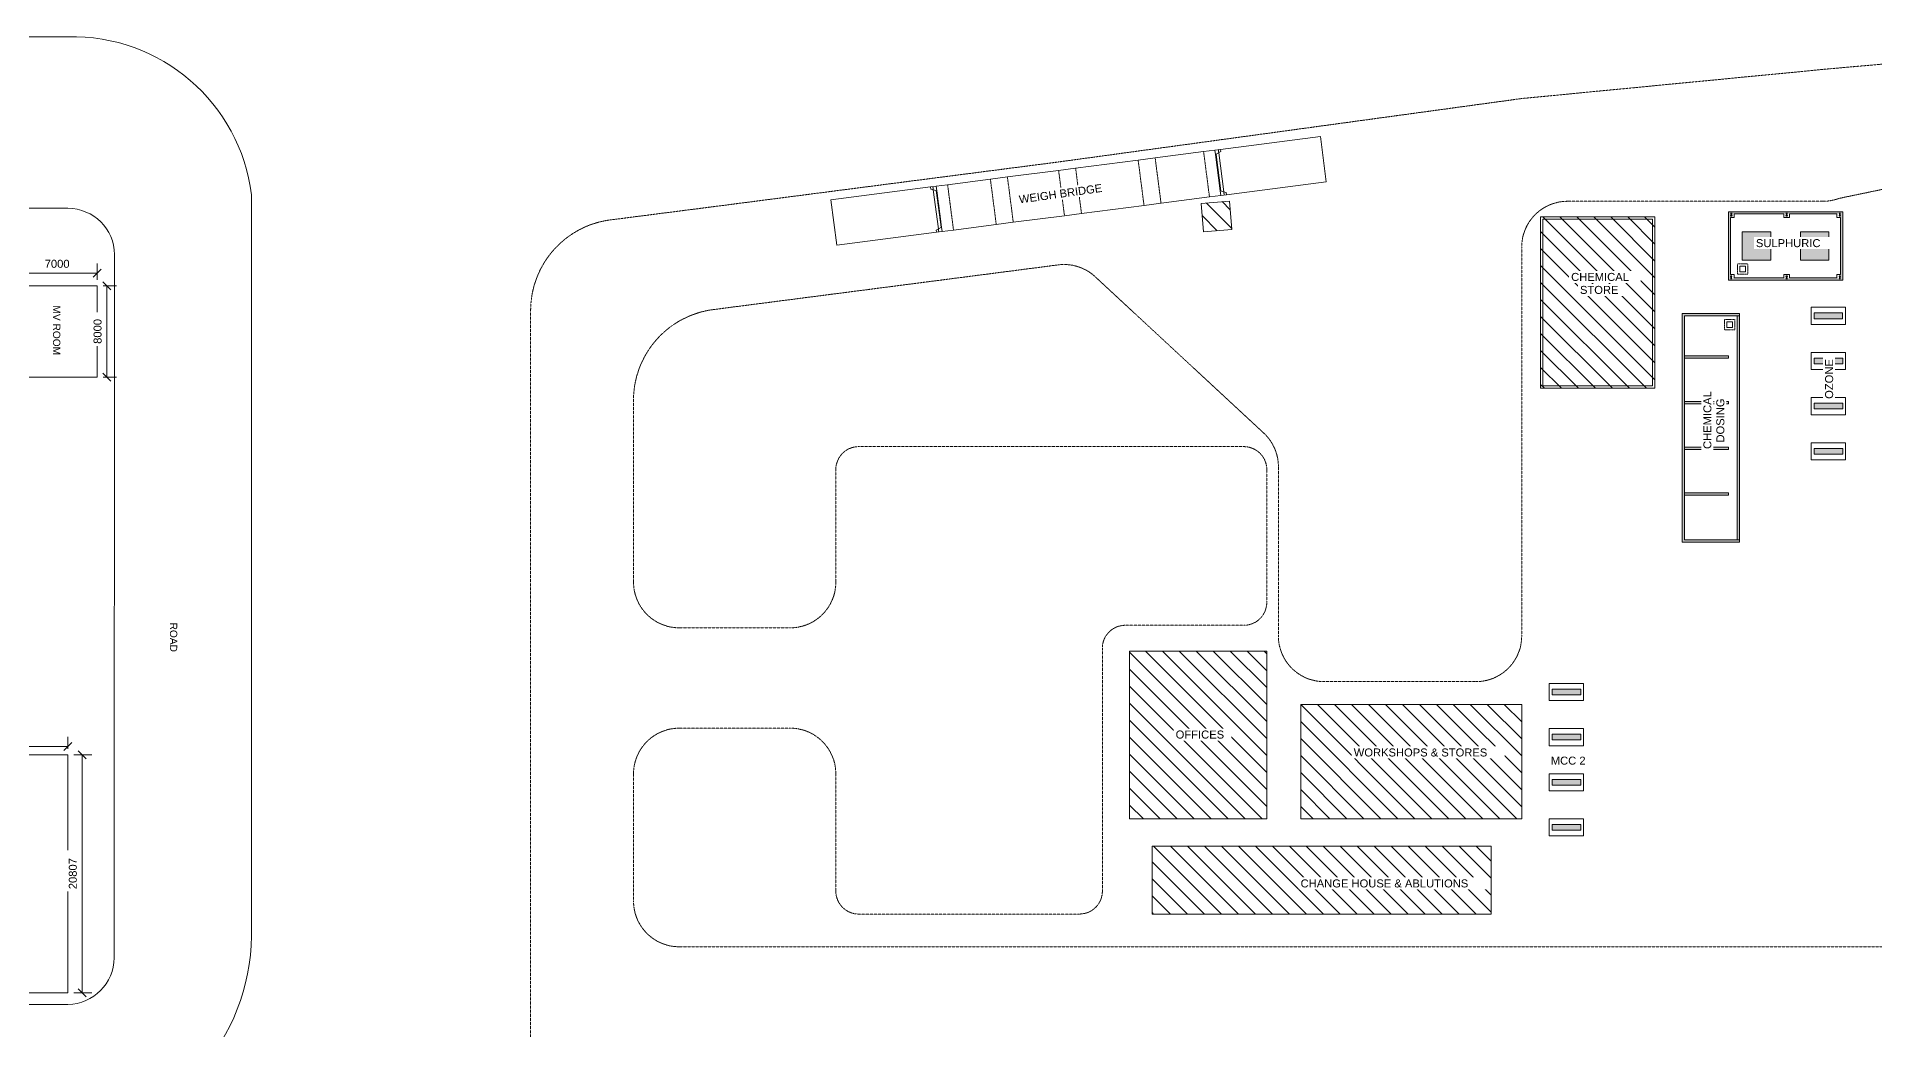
# Model space of a CAD drawing. Header units: millimetres. Extents: x 14826 to 891005, y -311366 to 56117.
# Drawn here: x 252532 to 413278, y -35741 to 51069 of the extents above; entities that cross this region are included whole.
import ezdxf

# ---------------------------------------------------------------- set-up
doc = ezdxf.new("R2010")
doc.units = ezdxf.units.MM
for name, pattern in [('Dash', [6.35, 3.175, -3.175]), ('Hidden', [7.14375, 4.7625, -2.38125]), ('IMPORT-DASHED', [0])]:
    doc.linetypes.add(name, pattern=pattern)
for name, color, linetype, lineweight in [('A-ANNO-DIMS', 7, 'Continuous', 9), ('A-ANNO-DIMS-350', 7, 'Continuous', 9), ('A-DETL-GENF', 7, 'Continuous', 9), ('A-DETL-HDLN', 7, 'Hidden', 9), ('A-DETL-MEDM', 7, 'Continuous', 18), ('A-DETL-THIN', 7, 'Continuous', 9), ('A-FLOR', 7, 'Continuous', 9), ('A-FLOR-HDLN', 7, 'Dash', 9), ('A-WALL', 7, 'Continuous', 9), ('A-WALL-HDLN', 7, 'Dash', 9), ('FUTURE', 7, 'IMPORT-DASHED', 9), ('G-ANNO-TEXT', 7, 'Continuous', 9), ('PDF3_Text', 7, 'Continuous', 9), ('S-BEAM', 7, 'Continuous', 9), ('S-BEAM-HDLN', 7, 'Dash', 9), ('S-COLS', 7, 'Continuous', 9), ('S-FNDN', 7, 'Continuous', 9), ('S-FNDN-HDLN', 7, 'Dash', 9)]:
    doc.layers.add(name, color=color, linetype=linetype, lineweight=lineweight)
doc.layers.add('LAYOUT IMPORT_dwg', color=7, linetype='Continuous', lineweight=9, true_color=0x767676)
doc.styles.add('Arial', font='arial.ttf', dxfattribs={"height": 636.361708})
doc.styles.add('Arial_3', font='arial.ttf', dxfattribs={"height": 700})
doc.dimstyles.new('Greene_Arch_tick_-_2mm', dxfattribs={"dimscale": 304.8, "dimtxt": 714.18158, "dimasz": 2.296588, "dimexe": 2.755906, "dimexo": 1.722441, "dimgap": 0.86122, "dimtad": 1, "dimdec": 0, "dimzin": 0, "dimdsep": 46, "dimtxsty": 'Arial_3', "dimblk1": 'OBLIQUE', "dimblk2": 'OBLIQUE', "dimsah": 1, "dimcen": 0.09, "dimazin": 0, "dimtfac": 1, "dimtdec": 4, "dimtix": 1, "dimtmove": 0, "dimatfit": 3, "dimfxl": 1, "dimtvp": 1, "dimtfill": 1, "dimtolj": 1, "dimtzin": 0, "dimarcsym": 2})
pattern_1 = [(135, (280913.6, 5048), (-742.462, -742.462), [])]

# ---------------------------------------------------------------- blocks, each defined once
blk = doc.blocks.new('LAYOUT IMPORT_dwg-326166-LEVEL 1')
at = {"lineweight": 9}
for p, q in [((-28842, 327399), (-93668, 327399)), ((-26933, 315379), (-88522, 315417)), ((-22851, 83899), (-22851, 311338))]:
    blk.add_line(p, q, dxfattribs=at)
at = {"lineweight": 9, "flags": 128}
for points in [[(-107491, 311338), (-107491, 292314), (-101491, 285221), (-101491, 205507), (-99656, 184637), (-97044, 157598), (-91493, 117051), (-87583, 86872), (-86429, 77880)], [(-92491, 311338), (-92491, 205507), (-88302, 185319)]]:
    blk.add_lwpolyline(points, dxfattribs=at)
blk.add_lwpolyline([(-44685, 286252), (-44685, 311338), (-23877, 311338), (-23877, 286252)], close=True, dxfattribs=at)
at = {"lineweight": 9}
for centre, radius, start, end in [((-91705, 311730), 15791, 97.14162, 181.42247), ((-29158, 308886), 18516, 8.94637, 89.02251), ((-88381, 311309), 4111, 90.98045, 179.59221), ((-26962, 311268), 4111, 0.98045, 89.59221)]:
    blk.add_arc(centre, radius, start, end, dxfattribs=at)
at = {"layer": 'FUTURE', "color": 1, "linetype": 'Continuous', "true_color": 0xff0000, "flags": 128}
blk.add_lwpolyline([(-77713, 306879), (-77713, 313879), (-85713, 313879), (-85713, 306879)], close=True, dxfattribs=at)
at = {"layer": 'PDF3_Text', "char_height": 636.4, "attachment_point": 1, "line_spacing_factor": 0.941778, "style": 'Arial'}
for s, insert, width in [('ROAD', (-56255, 320899), 3060.98), ('MV ROOM', (-83996, 310667), 5179.52)]:
    blk.add_mtext(s, dxfattribs=dict(at, insert=insert, width=width))
blk = doc.blocks.new('DIMBLOCK9-LEVEL 1')
at = {"layer": 'A-ANNO-DIMS-350', "transparency": 16777216}
for p, q in [((250805, 30392), (250805, 31232)), ((257805, 30392), (257805, 31232)), ((250805, 30392), (257805, 30392)), ((250805, 30392), (250805, 29810)), ((257805, 30392), (257805, 29810))]:
    blk.add_line(p, q, dxfattribs=at)
at = {"layer": 'A-ANNO-DIMS-350', "lineweight": 35, "transparency": 16777216}
for p, q in [((250805, 30392), (251155, 30742)), ((257805, 30392), (258155, 30742)), ((250805, 30392), (250455, 30042)), ((257805, 30392), (257455, 30042))]:
    blk.add_line(p, q, dxfattribs=at)
at = {"layer": 'A-ANNO-DIMS-350', "color": 0, "transparency": 16777216, "insert": (253228, 31563), "char_height": 700, "width": 2584.24, "attachment_point": 1, "line_spacing_factor": 0.941778, "style": 'Arial_3', "bg_fill": 3, "box_fill_scale": 1.25, "bg_fill_color": 256, "bg_fill_true_color": 13158600, "bg_fill_transparency": 0}
blk.add_mtext('7000', dxfattribs=at)
blk = doc.blocks.new('_Oblique')
at = {"color": 0, "linetype": 'ByBlock', "lineweight": -2}
blk.add_line((-0.5, -0.5), (0.5, 0.5), dxfattribs=at)
blk = doc.blocks.new('DIMBLOCK10-LEVEL 1')
at = {"layer": 'A-ANNO-DIMS-350', "lineweight": 35, "transparency": 16777216}
for p, q in [((258672, 29285), (258322, 29635)), ((258672, 29285), (259022, 28935)), ((258672, 21285), (258322, 21635)), ((258672, 21285), (259022, 20935))]:
    blk.add_line(p, q, dxfattribs=at)
at = {"layer": 'A-ANNO-DIMS-350', "transparency": 16777216}
for p, q in [((258672, 29285), (258330, 29285)), ((258672, 29285), (258672, 21285)), ((258672, 29285), (259512, 29285)), ((258672, 21285), (258330, 21285)), ((258672, 21285), (259512, 21285))]:
    blk.add_line(p, q, dxfattribs=at)
at = {"layer": 'A-ANNO-DIMS-350', "color": 0, "transparency": 16777216, "insert": (257501, 24209), "char_height": 700, "width": 2584.24, "attachment_point": 1, "rotation": 90, "line_spacing_factor": 0.941778, "style": 'Arial_3', "bg_fill": 3, "box_fill_scale": 1.25, "bg_fill_color": 256, "bg_fill_true_color": 13158600, "bg_fill_transparency": 0}
blk.add_mtext('8000', dxfattribs=at)
blk = doc.blocks.new('DIMBLOCK18-LEVEL 1')
at = {"layer": 'A-ANNO-DIMS-350', "transparency": 16777216}
for p, q in [((256505, -11743), (255789, -11743)), ((256505, -32551), (256505, -11743)), ((256505, -11743), (257345, -11743)), ((256505, -32551), (255789, -32551)), ((256505, -32551), (257345, -32551))]:
    blk.add_line(p, q, dxfattribs=at)
at = {"layer": 'A-ANNO-DIMS-350', "lineweight": 35, "transparency": 16777216}
for p, q in [((256505, -11743), (256155, -11393)), ((256505, -11743), (256855, -12093)), ((256505, -32551), (256155, -32201)), ((256505, -32551), (256855, -32901))]:
    blk.add_line(p, q, dxfattribs=at)
at = {"layer": 'A-ANNO-DIMS-350', "color": 0, "transparency": 16777216, "insert": (255334, -23493), "char_height": 700, "width": 3230.3, "attachment_point": 1, "rotation": 90, "line_spacing_factor": 0.941778, "style": 'Arial_3', "bg_fill": 3, "box_fill_scale": 1.25, "bg_fill_color": 256, "bg_fill_true_color": 13158600, "bg_fill_transparency": 0}
blk.add_mtext('20807', dxfattribs=at)
blk = doc.blocks.new('DIMBLOCK19-LEVEL 1')
at = {"layer": 'A-ANNO-DIMS-350', "lineweight": 35, "transparency": 16777216}
for p, q in [((230178, -11019), (229828, -11369)), ((230178, -11019), (230528, -10669)), ((255264, -11019), (254914, -11369)), ((255264, -11019), (255614, -10669))]:
    blk.add_line(p, q, dxfattribs=at)
at = {"layer": 'A-ANNO-DIMS-350', "transparency": 16777216}
for p, q in [((230178, -11019), (230178, -10179)), ((230178, -11019), (255264, -11019)), ((230178, -11019), (230178, -11218)), ((255264, -11019), (255264, -10179)), ((255264, -11019), (255264, -11218))]:
    blk.add_line(p, q, dxfattribs=at)
at = {"layer": 'A-ANNO-DIMS-350', "color": 0, "transparency": 16777216, "insert": (241375, -9848), "char_height": 700, "width": 3230.3, "attachment_point": 1, "line_spacing_factor": 0.941778, "style": 'Arial_3', "bg_fill": 3, "box_fill_scale": 1.25, "bg_fill_color": 256, "bg_fill_true_color": 13158600, "bg_fill_transparency": 0}
blk.add_mtext('25086', dxfattribs=at)
blk = doc.blocks.new('Equal Angle - L50X50X5-328871-LEVEL 1 Copy 1')
at = {"layer": 'S-BEAM', "linetype": 'Hidden'}
blk.add_line((-1602, 9), (1602, 9), dxfattribs=at)
at = {"layer": 'S-BEAM'}
for p, q in [((-1600, 14), (1600, 14)), ((1620, -36), (-1620, -36))]:
    blk.add_line(p, q, dxfattribs=at)
at = {"layer": 'S-BEAM-HDLN'}
for p, q in [((-1620, 14), (-1620, -36)), ((-1620, 9), (-1602, 9)), ((1602, 9), (1620, 9)), ((1620, -36), (1620, 14))]:
    blk.add_line(p, q, dxfattribs=at)
blk = doc.blocks.new('Equal Angle - L50X50X5-333344-LEVEL 1 Copy 1')
at = {"layer": 'S-BEAM'}
for p, q in [((-1600, 36), (-1600, -14)), ((-1600, 36), (1600, 36)), ((1600, -14), (1600, 36)), ((1600, -14), (-1600, -14))]:
    blk.add_line(p, q, dxfattribs=at)
at = {"layer": 'S-BEAM', "linetype": 'Hidden'}
blk.add_line((-1600, -9), (1600, -9), dxfattribs=at)
blk = doc.blocks.new('24_5 WEIGHBRIDGE_p1_rvt-1-LEVEL 1 Copy 1')
at = {"layer": 'A-FLOR'}
for p, q in [((73695, 35980), (69457, 35431)), ((61011, 34336), (56533, 33756)), ((67969, 35238), (62499, 34529)), ((55045, 33563), (51302, 33078)), ((63013, 30562), (68483, 31271)), ((69971, 31464), (74209, 32013)), ((51816, 29112), (55559, 29597)), ((57047, 29789), (61525, 30370))]:
    blk.add_line(p, q, dxfattribs=at)
at = {"layer": 'A-FLOR-HDLN'}
for p, q in [((69971, 31464), (69457, 35431)), ((73695, 35980), (74209, 32013)), ((67969, 35238), (68483, 31271)), ((51816, 29112), (51302, 33078)), ((55045, 33563), (55559, 29597)), ((57047, 29789), (56533, 33756))]:
    blk.add_line(p, q, dxfattribs=at)
at = {"layer": 'S-FNDN'}
for p, q in [((75183, 36172), (83910, 37303)), ((84424, 33336), (83910, 37303)), ((69457, 35431), (67969, 35238)), ((74687, 36108), (73695, 35980)), ((75183, 36172), (74687, 36108)), ((74687, 36108), (74738, 35712)), ((74738, 35712), (75208, 35974)), ((74738, 35712), (75149, 32538)), ((75020, 35869), (75462, 32458)), ((75462, 32458), (75020, 35869)), ((75208, 35974), (75183, 36172)), ((62499, 34529), (61011, 34336)), ((41088, 31755), (49815, 32886)), ((50311, 32950), (49815, 32886)), ((49815, 32886), (49841, 32687)), ((49841, 32687), (50362, 32553)), ((50491, 29222), (50049, 32634)), ((50049, 32634), (50491, 29222)), ((51302, 33078), (50311, 32950)), ((50362, 32553), (50311, 32950)), ((50773, 29380), (50362, 32553)), ((56533, 33756), (55045, 33563)), ((75671, 32404), (75149, 32538)), ((75149, 32538), (75201, 32141)), ((75201, 32141), (75697, 32206)), ((75697, 32206), (75671, 32404)), ((84424, 33336), (75697, 32206)), ((41088, 31755), (41602, 27788)), ((61525, 30370), (63013, 30562)), ((68483, 31271), (69971, 31464)), ((74209, 32013), (75201, 32141)), ((50773, 29380), (50303, 29117)), ((50303, 29117), (50329, 28919)), ((50329, 28919), (50825, 28983)), ((50825, 28983), (50773, 29380)), ((50825, 28983), (51816, 29112)), ((55559, 29597), (57047, 29789)), ((50329, 28919), (41602, 27788))]:
    blk.add_line(p, q, dxfattribs=at)
at = {"layer": 'S-FNDN-HDLN'}
for p, q in [((74984, 36147), (75020, 35869)), ((75020, 35869), (74984, 36147)), ((61525, 30370), (61011, 34336)), ((62499, 34529), (63013, 30562)), ((50049, 32634), (50013, 32911)), ((50013, 32911), (50049, 32634)), ((75462, 32458), (75498, 32180)), ((75498, 32180), (75462, 32458)), ((50527, 28945), (50491, 29222)), ((50491, 29222), (50527, 28945))]:
    blk.add_line(p, q, dxfattribs=at)
at = {"layer": 'S-BEAM', "linetype": 'Dash', "lineweight": 9, "extrusion": (0, 0, -1)}
for name, p, rotation in [('Equal Angle - L50X50X5-333344-LEVEL 1 Copy 1', (-74958, 34127), 82.6179030572985), ('Equal Angle - L50X50X5-328871-LEVEL 1 Copy 1', (-50554, 30965), 82.6179030572987), ('Equal Angle - L50X50X5-328871-LEVEL 1 Copy 1', (-50554, 30965), 82.6179030572987)]:
    blk.add_blockref(name, p, dxfattribs=dict(at, rotation=rotation))
blk = doc.blocks.new('M_Footing-Rectangular - 1800 x 1200 x 450mm-1744-LEVEL 1 Copy 1')
at = {"layer": 'S-FNDN'}
for p, q in [((1500, 750), (-1500, 750)), ((-1500, 750), (-1500, -750)), ((1500, -750), (1500, 750)), ((-1500, -750), (1500, -750))]:
    blk.add_line(p, q, dxfattribs=at)
blk = doc.blocks.new('Concrete-Rectangular-Column - 2500X500X500-332448-LEVEL 1 Copy 1')
at = {"layer": 'S-COLS', "linetype": 'Dash', "true_color": 0xc0c0c0}
blk.add_hatch(color=9, dxfattribs=at).paths.add_polyline_path([(1250, -250), (1250, 250), (-1250, 250), (-1250, -250)])
at = {"layer": 'S-COLS'}
for p, q in [((1250, 250), (-1250, 250)), ((-1250, 250), (-1250, -250)), ((1250, -250), (1250, 250)), ((-1250, -250), (1250, -250))]:
    blk.add_line(p, q, dxfattribs=at)
blk = doc.blocks.new('UB-I-sections _with constant flange thickness_-Column - UB 203x133x30-351505-LEVEL 1 Copy 1')
at = {"layer": 'S-COLS', "lineweight": 25}
for p, q in [((66.9, 103.4), (-66.9, 103.4)), ((-66.9, 103.4), (-66.9, 93.8)), ((-66.9, 93.8), (-10.75, 93.8)), ((-3.15, 86.2), (-3.15, -86.2)), ((3.15, -86.2), (3.15, 86.2)), ((10.75, 93.8), (66.9, 93.8)), ((66.9, 93.8), (66.9, 103.4)), ((-10.75, -93.8), (-66.9, -93.8)), ((-66.9, -93.8), (-66.9, -103.4)), ((-66.9, -103.4), (66.9, -103.4)), ((66.9, -93.8), (10.75, -93.8)), ((66.9, -103.4), (66.9, -93.8))]:
    blk.add_line(p, q, dxfattribs=at)
for centre, start, end in [((-10.75, 86.2), 0, 90), ((10.75, 86.2), 90, 180), ((-10.75, -86.2), 270, 0), ((10.75, -86.2), 180, 270)]:
    blk.add_arc(centre, 7.6, start, end, dxfattribs=at)

msp = doc.modelspace()

# ---------------------------------------------------------------- hatches: boundary and pattern name
at = {"layer": 'A-DETL-GENF'}
h = msp.add_hatch(dxfattribs=at)
h.set_pattern_fill('FP_1', color=256, style=0, pattern_type=2)
h.set_pattern_definition(pattern_1)
h.paths.add_polyline_path([(354602.71632, 33992.7437), (357093.20307, 34210.63306), (356875.31371, 36701.11981), (354384.82697, 36483.23045), (354399.20027, 36318.9429)])
h = msp.add_hatch(dxfattribs=at)
h.set_pattern_fill('FP_1', color=256, style=0, pattern_type=2)
h.set_pattern_definition(pattern_1)
h.paths.add_polyline_path([(390543.12506, 20322.84864), (394092.65918, 20322.84864), (394092.65918, 35322.84864), (384092.65918, 35322.84864), (384092.65918, 20322.84864), (384292.65918, 20322.84864)])
h = msp.add_hatch(dxfattribs=at)
h.set_pattern_fill('FP_1', color=256, style=0, pattern_type=2)
h.set_pattern_definition(pattern_1)
h.paths.add_polyline_path([(348882.71999, -17342.80446), (360133.58614, -17342.80446), (360133.58614, -2670.11638), (348133.58614, -2670.11638), (348133.58614, -17342.80446)])
h = msp.add_hatch(dxfattribs=at)
h.set_pattern_fill('FP_1', color=256, style=0, pattern_type=2)
h.set_pattern_definition(pattern_1)
h.paths.add_polyline_path([(382437.54553, -17335.6105), (382437.54553, -7335.6105), (363103.77718, -7335.6105), (363103.77718, -17335.6105)])
h = msp.add_hatch(dxfattribs=at)
h.set_pattern_fill('FP_1', color=256, style=0, pattern_type=2)
h.set_pattern_definition(pattern_1)
h.paths.add_polyline_path([(350114.87789, -25663.61214), (379773.74124, -25663.61214), (379773.74124, -19720.72819), (350114.87789, -19720.72819)])
at = {"layer": 'A-WALL', "lineweight": 5, "true_color": 0xc0c0c0}
for points in [[(400699.64931, 29768.97491), (400716.54931, 29768.97491), (400713.13591, 29915.57491), (400699.64931, 29915.57491), (400699.64931, 29925.17491), (400716.54931, 29925.17491), (400716.54931, 30112.77491), (400699.64931, 30112.77491), (400699.64931, 30122.37491), (400716.54931, 30122.37491), (400716.54931, 35768.97491), (400516.54931, 35768.97491), (400516.54931, 29768.97491)], [(410516.54931, 29768.97491), (410516.54931, 35568.97491), (410316.54931, 35568.97491), (410316.54931, 35425.17491), (410333.44931, 35425.17491), (410333.44931, 35415.57491), (410316.54931, 35415.57491), (410316.54931, 30122.37491), (410333.44931, 30122.37491), (410333.44931, 30112.77491), (410316.54931, 30112.77491), (410316.54931, 29925.17491), (410333.44931, 29925.17491), (410333.44931, 29915.57491), (410316.54931, 29915.57491), (410316.54931, 29768.97491), (410333.44931, 29768.97491)], [(396523.7544, 7065.30211), (396682.25549, 7065.30211), (396682.25549, 26865.30211), (396482.25549, 26865.30211), (396482.25549, 7065.30211)], [(400841.25938, 26665.30211), (401482.25549, 26665.30211), (401482.25549, 26865.30211), (396682.25549, 26865.30211), (396682.25549, 26665.30211), (400374.91781, 26665.30211)], [(401475.78078, 7065.30211), (401482.25549, 7065.30211), (401482.25549, 26665.30211), (401282.25549, 26665.30211), (401282.25549, 7065.30211), (401470.45038, 7065.30211)], [(399822.91784, 22965.30211), (400516.54931, 22965.30211), (400516.54931, 23165.30211), (396682.25549, 23165.30211), (396682.25549, 22965.30211)], [(398992.93962, 18965.30211), (400516.54931, 18965.30211), (400516.54931, 19165.30211), (396682.25549, 19165.30211), (396682.25549, 18965.30211)], [(400516.54931, 14965.30211), (400516.54931, 15165.30211), (396682.25549, 15165.30211), (396682.25549, 14965.30211), (398162.96139, 14965.30211)], [(397332.98317, 10965.30211), (400516.54931, 10965.30211), (400516.54931, 11165.30211), (396682.25549, 11165.30211), (396682.25549, 10965.30211)], [(396682.25549, 6865.30211), (401482.25549, 6865.30211), (401482.25549, 7065.30211), (396482.25549, 7065.30211), (396482.25549, 6865.30211)]]:
    msp.add_hatch(color=9, dxfattribs=at).paths.add_polyline_path(points)
h = msp.add_hatch(color=9, dxfattribs=at)
h.paths.add_polyline_path([(410316.54931, 35568.97491), (410516.54931, 35568.97491), (410516.54931, 35768.97491), (400716.54931, 35768.97491), (400716.54931, 35622.37491), (400850.34931, 35622.37491), (400850.34931, 35612.77491), (400716.54931, 35612.77491), (400716.54931, 35568.97491), (400780.29931, 35568.97491), (400780.29931, 35605.17491), (400786.59931, 35605.17491), (400786.59931, 35568.97491), (405613.39931, 35568.97491), (405613.39931, 35605.17491), (405619.69931, 35605.17491), (405619.69931, 35568.97491), (410263.39931, 35568.97491), (410263.39931, 35605.17491), (410269.69931, 35605.17491), (410269.69931, 35568.97491)])
h.paths.add_polyline_path([(410333.44931, 35612.77491), (410199.64931, 35612.77491), (410199.64931, 35622.37491), (410333.44931, 35622.37491)])
h.paths.add_polyline_path([(405549.64931, 35612.77491), (405549.64931, 35622.37491), (405683.44931, 35622.37491), (405683.44931, 35612.77491), (405605.79931, 35612.77491)])
h = msp.add_hatch(color=9, dxfattribs=at)
h.paths.add_polyline_path([(405627.29931, 29768.97491), (410316.54931, 29768.97491), (410316.54931, 29915.57491), (410199.64931, 29915.57491), (410199.64931, 29925.17491), (410316.54931, 29925.17491), (410316.54931, 29968.97491), (410269.69931, 29968.97491), (410269.69931, 29932.77491), (410263.39931, 29932.77491), (410263.39931, 29968.97491), (405619.69931, 29968.97491), (405619.69931, 29932.77491), (405613.39931, 29932.77491), (405613.39931, 29968.97491), (400769.69931, 29968.97491), (400769.69931, 29932.77491), (400763.39931, 29932.77491), (400763.39931, 29968.97491), (400716.54931, 29968.97491), (400716.54931, 29925.17491), (400833.44931, 29925.17491), (400833.44931, 29915.57491), (400716.54931, 29915.57491), (400716.54931, 29768.97491), (405605.79931, 29768.97491)])
h.paths.add_polyline_path([(405683.44931, 29915.57491), (405549.64931, 29915.57491), (405549.64931, 29925.17491), (405683.44931, 29925.17491)])
at = {"layer": 'S-FNDN', "lineweight": 5, "true_color": 0xc0c0c0}
for points in [[(402959.33449, 31518.97491), (404216.54931, 31518.97491), (404216.54931, 34018.97491), (401716.54931, 34018.97491), (401716.54931, 31518.97491), (402813.89032, 31518.97491)], [(406816.54931, 31518.97491), (409316.54931, 31518.97491), (409316.54931, 34018.97491), (406816.54931, 34018.97491), (406816.54931, 33586.10155)]]:
    msp.add_hatch(color=9, dxfattribs=at).paths.add_polyline_path(points)

# ---------------------------------------------------------------- linework, layer by layer
at = {"layer": 'A-DETL-HDLN'}
for p, q in [((430346.47528, 50111.79114), (409476.78923, 48276.35443)), ((409476.78923, 48276.35443), (382437.54553, 45663.88341)), ((382437.54553, 45663.88341), (341890.56555, 40113.79989)), ((430346.47528, 41111.79114), (410158.51405, 36922.29137)), ((341890.56555, 40113.79989), (311711.28019, 36203.7838)), ((311711.28019, 36203.7838), (302720.04632, 35048.98237)), ((408773.11658, 36674.71377), (386437.54553, 36674.71377)), ((382437.54553, 32674.71377), (382437.54553, -1334.69789)), ((341890.56555, 31113.79989), (311711.28019, 27203.7838)), ((359870.89869, 16404.25168), (345124.44056, 30079.86587)), ((295739.166, 27114.16069), (295739.166, -48744.0032)), ((304739.166, 19270.09293), (304739.166, 3370.94496)), ((324437.73438, 15217.13851), (358133.58614, 15217.13851)), ((322437.73438, 3370.94496), (322437.73438, 13217.13851)), ((360133.58614, 13217.13851), (360133.58614, 1591.63528)), ((361150.96659, -1334.69789), (361150.96659, 13471.34027)), ((308739.166, -629.05504), (318437.73438, -629.05504)), ((358133.58614, -408.36472), (347754.0759, -408.36472)), ((345754.0759, -2408.36472), (345754.0759, -23663.61214)), ((378437.54553, -5334.69789), (365150.96659, -5334.69789)), ((318437.73438, -9408.36472), (308739.166, -9408.36472)), ((304739.166, -13408.36472), (304739.166, -24528.20302)), ((322437.73438, -23663.61214), (322437.73438, -13408.36472)), ((343754.0759, -25663.61214), (324437.73438, -25663.61214)), ((308739.166, -28528.20302), (536177.85568, -28528.20302))]:
    msp.add_line(p, q, dxfattribs=at)
for centre, radius, start, end in [((386437.54553, 32674.71377), 4000, 90, 180), ((408773.11658, 40674.71377), 4000, 270, 290.2641879052), ((303739.166, 27114.16069), 8000, 97.3187939892, 180), ((342404.50845, 27146.95446), 4000, 47.1576833419, 97.382096943), ((312739.166, 19270.09293), 8000, 97.382096943, 180), ((357150.96659, 13471.34027), 4000, 0, 47.1576833419), ((324437.73438, 13217.13851), 2000, 90, 180), ((358133.58614, 13217.13851), 2000, 0, 90), ((308739.166, 3370.94496), 4000, 180, 270), ((318437.73438, 3370.94496), 4000, 270, 0), ((358133.58614, 1591.63528), 2000, 270, 0), ((347754.0759, -2408.36472), 2000, 90, 180), ((365150.96659, -1334.69789), 4000, 180, 270), ((378437.54553, -1334.69789), 4000, 270, 0), ((308739.166, -13408.36472), 4000, 90, 180), ((318437.73438, -13408.36472), 4000, 0, 90), ((324437.73438, -23663.61214), 2000, 180, 270), ((343754.0759, -23663.61214), 2000, 270, 0), ((308739.166, -24528.20302), 4000, 180, 270)]:
    msp.add_arc(centre, radius, start, end, dxfattribs=at)
at = {"layer": 'A-DETL-MEDM'}
for p, q in [((354384.82697, 36483.23045), (356875.31371, 36701.11981)), ((354602.71632, 33992.7437), (354384.82697, 36483.23045)), ((356875.31371, 36701.11981), (357093.20307, 34210.63306)), ((357093.20307, 34210.63306), (354602.71632, 33992.7437))]:
    msp.add_line(p, q, dxfattribs=at)
at = {"layer": 'A-DETL-THIN'}
for p, q in [((356875.31371, 36701.11981), (354384.82697, 36483.23045)), ((354384.82697, 36483.23045), (354602.71632, 33992.7437)), ((357093.20307, 34210.63306), (356875.31371, 36701.11981)), ((354602.71632, 33992.7437), (357093.20307, 34210.63306)), ((394092.65918, 35322.84864), (384092.65918, 35322.84864)), ((384092.65918, 35322.84864), (384092.65918, 20322.84864)), ((394092.65918, 20322.84864), (394092.65918, 35322.84864)), ((384092.65918, 20322.84864), (394092.65918, 20322.84864)), ((360133.58614, -2670.11638), (348133.58614, -2670.11638)), ((348133.58614, -2670.11638), (348133.58614, -17342.80446)), ((360133.58614, -17342.80446), (360133.58614, -2670.11638)), ((382437.54553, -7335.6105), (363103.77718, -7335.6105)), ((363103.77718, -7335.6105), (363103.77718, -17335.6105)), ((382437.54553, -17335.6105), (382437.54553, -7335.6105)), ((348133.58614, -17342.80446), (360133.58614, -17342.80446)), ((363103.77718, -17335.6105), (382437.54553, -17335.6105)), ((379773.74124, -19720.72819), (350114.87789, -19720.72819)), ((350114.87789, -19720.72819), (350114.87789, -25663.61214)), ((379773.74124, -25663.61214), (379773.74124, -19720.72819)), ((350114.87789, -25663.61214), (379773.74124, -25663.61214))]:
    msp.add_line(p, q, dxfattribs=at)
at = {"layer": 'A-WALL'}
for p, q in [((400516.54931, 29768.97491), (400516.54931, 35768.97491)), ((400516.54931, 35768.97491), (410516.54931, 35768.97491)), ((405366.54931, 35568.97491), (401016.54931, 35568.97491)), ((410016.54931, 35568.97491), (405866.54931, 35568.97491)), ((410516.54931, 35768.97491), (410516.54931, 29768.97491)), ((384092.65918, 35322.84864), (394092.65918, 35322.84864)), ((384092.65918, 20322.84864), (384092.65918, 35322.84864)), ((393892.65918, 35122.84864), (384292.65918, 35122.84864)), ((384292.65918, 35122.84864), (384292.65918, 20522.84864)), ((393892.65918, 20522.84864), (393892.65918, 35122.84864)), ((394092.65918, 35322.84864), (394092.65918, 20322.84864)), ((400716.54931, 35268.97491), (400716.54931, 30268.97491)), ((410316.54931, 30268.97491), (410316.54931, 35268.97491)), ((410516.54931, 29768.97491), (400516.54931, 29768.97491)), ((401016.54931, 29968.97491), (405366.54931, 29968.97491)), ((405866.54931, 29968.97491), (410016.54931, 29968.97491)), ((396482.25549, 6865.30211), (396482.25549, 26865.30211)), ((396482.25549, 26865.30211), (401482.25549, 26865.30211)), ((396682.25549, 26665.30211), (396682.25549, 7065.30211)), ((401482.25549, 26665.30211), (396682.25549, 26665.30211)), ((401282.25549, 7065.30211), (401282.25549, 26665.30211)), ((401482.25549, 26865.30211), (401482.25549, 6865.30211)), ((396682.25549, 23165.30211), (400516.54931, 23165.30211)), ((400516.54931, 22965.30211), (396682.25549, 22965.30211)), ((400516.54931, 23165.30211), (400516.54931, 22965.30211)), ((394092.65918, 20322.84864), (384092.65918, 20322.84864)), ((384292.65918, 20522.84864), (393892.65918, 20522.84864)), ((396682.25549, 19165.30211), (400516.54931, 19165.30211)), ((400516.54931, 18965.30211), (396682.25549, 18965.30211)), ((400516.54931, 19165.30211), (400516.54931, 18965.30211)), ((396682.25549, 15165.30211), (400516.54931, 15165.30211)), ((400516.54931, 14965.30211), (396682.25549, 14965.30211)), ((400516.54931, 15165.30211), (400516.54931, 14965.30211)), ((396682.25549, 11165.30211), (400516.54931, 11165.30211)), ((400516.54931, 10965.30211), (396682.25549, 10965.30211)), ((400516.54931, 11165.30211), (400516.54931, 10965.30211)), ((401482.25549, 6865.30211), (396482.25549, 6865.30211)), ((396682.25549, 7065.30211), (401482.25549, 7065.30211))]:
    msp.add_line(p, q, dxfattribs=at)
at = {"layer": 'A-WALL-HDLN'}
for p, q in [((401311.89316, 31211.23), (402211.89316, 31211.23)), ((401311.89316, 30311.23), (401311.89316, 31211.23)), ((402211.89316, 31211.23), (402211.89316, 30311.23)), ((402211.89316, 30311.23), (401311.89316, 30311.23)), ((400174.91781, 26325.61269), (401074.91781, 26325.61269)), ((400174.91781, 25425.61269), (400174.91781, 26325.61269)), ((401074.91781, 26325.61269), (401074.91781, 25425.61269)), ((401074.91781, 25425.61269), (400174.91781, 25425.61269))]:
    msp.add_line(p, q, dxfattribs=at)
at = {"layer": 'S-COLS'}
for p, q in [((401016.54931, 35268.97491), (401016.54931, 35568.97491)), ((405366.54931, 35568.97491), (405366.54931, 35268.97491)), ((405866.54931, 35268.97491), (405866.54931, 35568.97491)), ((410016.54931, 35568.97491), (410016.54931, 35268.97491)), ((400716.54931, 35268.97491), (401016.54931, 35268.97491)), ((405366.54931, 35268.97491), (405866.54931, 35268.97491)), ((410016.54931, 35268.97491), (410316.54931, 35268.97491)), ((401016.54931, 30268.97491), (400716.54931, 30268.97491)), ((401016.54931, 29968.97491), (401016.54931, 30268.97491)), ((405866.54931, 30268.97491), (405366.54931, 30268.97491)), ((405366.54931, 30268.97491), (405366.54931, 29968.97491)), ((405866.54931, 29968.97491), (405866.54931, 30268.97491)), ((410316.54931, 30268.97491), (410016.54931, 30268.97491)), ((410016.54931, 30268.97491), (410016.54931, 29968.97491))]:
    msp.add_line(p, q, dxfattribs=at)
at = {"layer": 'S-FNDN'}
for p, q in [((404216.54931, 34018.97491), (401716.54931, 34018.97491)), ((401716.54931, 34018.97491), (401716.54931, 31518.97491)), ((404216.54931, 31518.97491), (404216.54931, 34018.97491)), ((409316.54931, 34018.97491), (406816.54931, 34018.97491)), ((406816.54931, 34018.97491), (406816.54931, 31518.97491)), ((409316.54931, 31518.97491), (409316.54931, 34018.97491)), ((401511.89316, 30511.23), (401511.89316, 31011.23)), ((401511.89316, 31011.23), (402011.89316, 31011.23)), ((401716.54931, 31518.97491), (404216.54931, 31518.97491)), ((402011.89316, 31011.23), (402011.89316, 30511.23)), ((406816.54931, 31518.97491), (409316.54931, 31518.97491)), ((402011.89316, 30511.23), (401511.89316, 30511.23)), ((400374.91781, 25625.61269), (400374.91781, 26125.61269)), ((400374.91781, 26125.61269), (400874.91781, 26125.61269)), ((400874.91781, 26125.61269), (400874.91781, 25625.61269)), ((400874.91781, 25625.61269), (400374.91781, 25625.61269))]:
    msp.add_line(p, q, dxfattribs=at)

# ---------------------------------------------------------------- block references
at = {"lineweight": 5}
msp.add_blockref('24_5 WEIGHBRIDGE_p1_rvt-1-LEVEL 1 Copy 1', (280913.64658, 5047.9592), dxfattribs=at)
at = {"layer": 'LAYOUT IMPORT_dwg', "color": 7, "rotation": 269.9999999999997}
msp.add_blockref('LAYOUT IMPORT_dwg-326166-LEVEL 1', (-56073.93568, -56427.64433), dxfattribs=at)
at = {"layer": 'S-COLS'}
for name, p in [('UB-I-sections _with constant flange thickness_-Column - UB 203x133x30-351505-LEVEL 1 Copy 1', (400783.44931, 35518.97491)), ('UB-I-sections _with constant flange thickness_-Column - UB 203x133x30-351505-LEVEL 1 Copy 1', (405616.54931, 35518.97491)), ('UB-I-sections _with constant flange thickness_-Column - UB 203x133x30-351505-LEVEL 1 Copy 1', (410266.54931, 35518.97491)), ('UB-I-sections _with constant flange thickness_-Column - UB 203x133x30-351505-LEVEL 1 Copy 1', (400766.54931, 30018.97491)), ('UB-I-sections _with constant flange thickness_-Column - UB 203x133x30-351505-LEVEL 1 Copy 1', (405616.54931, 30018.97491)), ('UB-I-sections _with constant flange thickness_-Column - UB 203x133x30-351505-LEVEL 1 Copy 1', (410266.54931, 30018.97491)), ('Concrete-Rectangular-Column - 2500X500X500-332448-LEVEL 1 Copy 1', (409263.85179, 26658.8403)), ('Concrete-Rectangular-Column - 2500X500X500-332448-LEVEL 1 Copy 1', (409266.54931, 22710.50697)), ('Concrete-Rectangular-Column - 2500X500X500-332448-LEVEL 1 Copy 1', (409266.54931, 18762.17364)), ('Concrete-Rectangular-Column - 2500X500X500-332448-LEVEL 1 Copy 1', (409266.54931, 14813.8403)), ('Concrete-Rectangular-Column - 2500X500X500-332448-LEVEL 1 Copy 1', (386351.07967, -6243.64253)), ('Concrete-Rectangular-Column - 2500X500X500-332448-LEVEL 1 Copy 1', (386353.77718, -10190.96519)), ('Concrete-Rectangular-Column - 2500X500X500-332448-LEVEL 1 Copy 1', (386353.77718, -14138.28784)), ('Concrete-Rectangular-Column - 2500X500X500-332448-LEVEL 1 Copy 1', (386353.77718, -18085.6105))]:
    msp.add_blockref(name, p, dxfattribs=at)
at = {"layer": 'S-FNDN', "rotation": 180}
for p in [(409263.85179, 26658.8403), (409266.54931, 22710.50697), (409266.54931, 18762.17364), (409266.54931, 14813.8403), (386351.07967, -6243.64253), (386353.77718, -10190.96519), (386353.77718, -14138.28784), (386353.77718, -18085.6105)]:
    msp.add_blockref('M_Footing-Rectangular - 1800 x 1200 x 450mm-1744-LEVEL 1 Copy 1', p, dxfattribs=at)

# ---------------------------------------------------------------- next in the draw order: texts
at = {"layer": 'G-ANNO-TEXT', "char_height": 700, "attachment_point": 1, "style": 'Arial', "bg_fill": 3, "box_fill_scale": 1.25, "bg_fill_color": 256, "bg_fill_true_color": 13158600, "bg_fill_transparency": 0}
for s, insert, width, rotation in [('WEIGH BRIDGE', (338412.82996, 37176.25903), 8182.022625, 8.0165354768), ('OZONE', (408979.22608, 19395.44143), 3838.47975, 90), ('CHEMICAL ', (398328.75351, 15014.29724), 5909.2385625, 90)]:
    msp.add_mtext(s, dxfattribs=dict(at, insert=insert, width=width, rotation=rotation))
for s, insert, width in [('SULPHURIC', (402925.1135, 33367.93266), 6288.0359063), ('CHEMICAL ', (386762.05292, 30411.68904), 5909.2385625), ('OFFICES', (352167.04907, -9614.27164), 4697.0870625), ('WORKSHOPS & STORES', (367745.17631, -11183.37717), 13030.628625), ('MCC 2', (384981.56279, -11896.60695), 3358.6697813), ('CHANGE HOUSE & ABLUTIONS', (363094.43844, -22637.02717), 16313.5389375)]:
    msp.add_mtext(s, dxfattribs=dict(at, insert=insert, width=width))

# ---------------------------------------------------------------- next in the draw order: dimensions: what is measured, and where the dimension line sits
at = {"layer": 'A-ANNO-DIMS'}
dim = msp.add_linear_dim(base=(257804.59043, 30391.6951), p1=(250804.59043, 29285.35943), p2=(257804.59043, 29285.35943), dimstyle='Greene_Arch_tick_-_2mm', override={"dimpost": '<>', "dimfxl": 7000}, dxfattribs=at)
dim.commit()
dim.dimension.update_dxf_attribs({"geometry": 'DIMBLOCK9-LEVEL 1', "text_midpoint": (254304.59043, 31011.59619)})
dim = msp.add_linear_dim(base=(256504.90033, -11743.04121), p1=(255264.2091, -32550.52756), p2=(255264.2091, -11743.04121), angle=90, dimstyle='Greene_Arch_tick_-_2mm', override={"dimpost": '<>', "dimfxl": 20807.486344}, dxfattribs=at)
dim.commit()
dim.dimension.update_dxf_attribs({"geometry": 'DIMBLOCK18-LEVEL 1', "text_midpoint": (255884.99923, -22146.78439)})

# ---------------------------------------------------------------- next in the draw order: texts
at = {"layer": 'G-ANNO-TEXT', "insert": (387532.98261, 29277.288), "char_height": 700, "width": 3737.467125, "attachment_point": 1, "style": 'Arial', "bg_fill": 3, "box_fill_scale": 1.25, "bg_fill_color": 256, "bg_fill_true_color": 13158600, "bg_fill_transparency": 0}
msp.add_mtext('STORE', dxfattribs=at)
at = {"layer": 'G-ANNO-TEXT', "insert": (399463.15455, 15576.86755), "char_height": 700, "width": 4267.7834063, "attachment_point": 1, "rotation": 90, "style": 'Arial', "bg_fill": 3, "box_fill_scale": 1.25, "bg_fill_color": 256, "bg_fill_true_color": 13158600, "bg_fill_transparency": 0}
msp.add_mtext('DOSING', dxfattribs=at)

# ---------------------------------------------------------------- next in the draw order: dimensions: what is measured, and where the dimension line sits
at = {"layer": 'A-ANNO-DIMS'}
dim = msp.add_linear_dim(base=(258672.3044, 21285.35943), p1=(257804.59043, 29285.35943), p2=(257804.59043, 21285.35943), angle=90, dimstyle='Greene_Arch_tick_-_2mm', override={"dimpost": '<>', "dimfxl": 8000}, dxfattribs=at)
dim.commit()
dim.dimension.update_dxf_attribs({"geometry": 'DIMBLOCK10-LEVEL 1', "text_midpoint": (258052.40331, 25285.35943)})
dim = msp.add_linear_dim(base=(255264.2091, -11019.10217), p1=(230178.29815, -11743.04121), p2=(255264.2091, -11743.04121), dimstyle='Greene_Arch_tick_-_2mm', override={"dimpost": '<>', "dimfxl": 25085.910954}, dxfattribs=at)
dim.commit()
dim.dimension.update_dxf_attribs({"geometry": 'DIMBLOCK19-LEVEL 1', "text_midpoint": (242721.25363, -10399.20108)})

doc.saveas('drawing.dxf')
